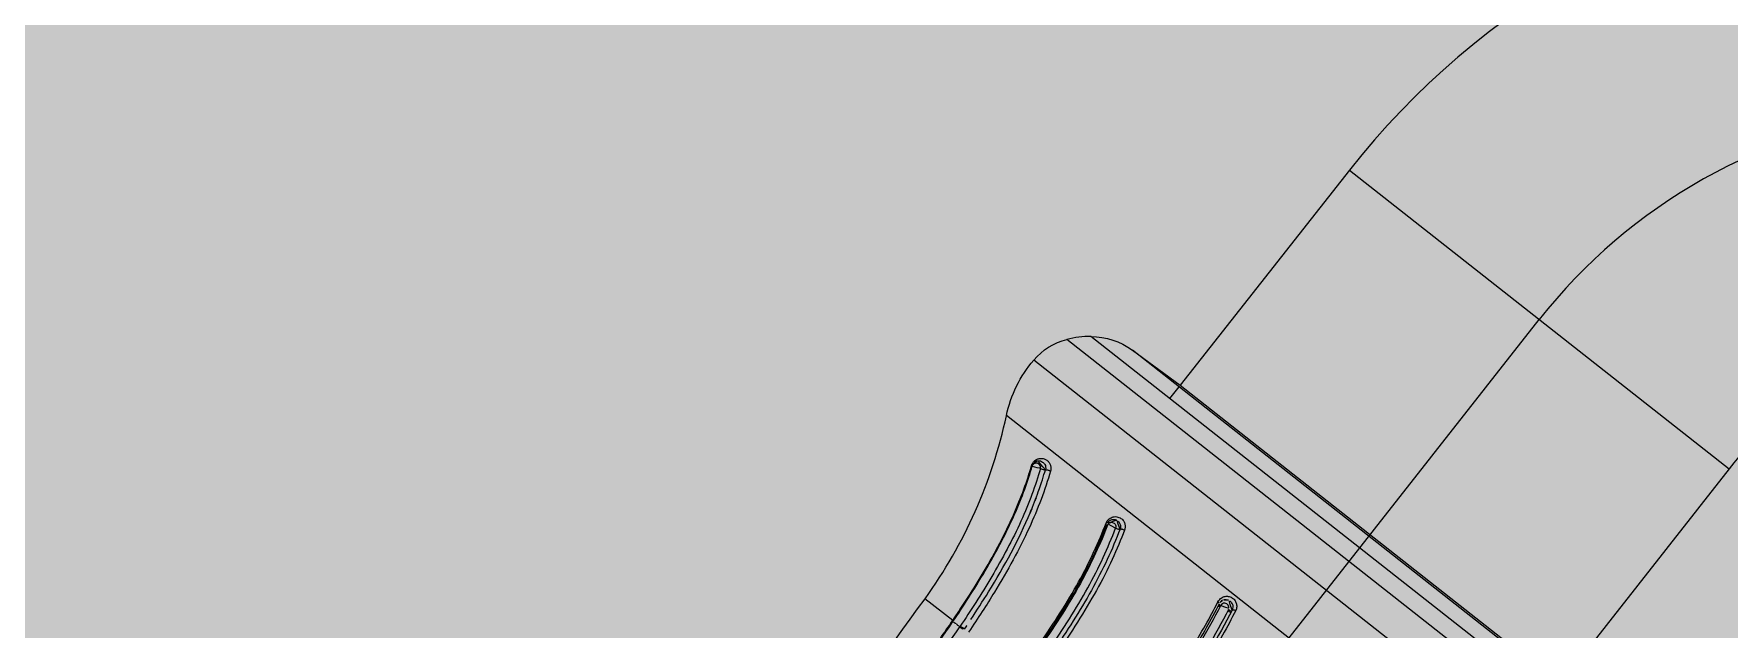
# Model space of a CAD drawing. Header units: millimetres. Extents: x 1145859089 to 1147511753, y -1047484727 to -1047247487.
# Drawn here: x 1146002797.8 to 1146002917.1, y -1047433360 to -1047433318.1 of the extents above; entities that cross this region are included whole.
import ezdxf
from ezdxf.xclip import XClip

# ---------------------------------------------------------------- set-up
doc = ezdxf.new("R2010")
doc.units = ezdxf.units.MM
doc.header["$LTSCALE"] = 100
doc.header["$MEASUREMENT"] = 0
doc.header["$XCLIPFRAME"] = 2
doc.linetypes.add('단지배치도$0$CENTER', pattern=[31, 30, -0.5, 0, -0.5])
doc.layers.get('0').update_dxf_attribs({"linetype": 'CONTINUOUS'})
doc.layers.add('XREF', color=135, linetype='CONTINUOUS')
doc.layers.add('단지배치도$0$W240910', color=135, linetype='CONTINUOUS')

# ---------------------------------------------------------------- blocks, each defined once
blk = doc.blocks.new('단지배치도$0$zw$9902')
at = {"layer": '단지배치도$0$W240910', "linetype": 'ByBlock', "ltscale": 20}
for p, q in [((64749.58, -61958.42), (64737.68, -61973.55)), ((64749.58, -61958.42), (64776.3, -61979.44)), ((64769.22, -61999.87), (64731.39, -61970.12)), ((64769.42, -62001.57), (64729.69, -61970.33)), ((64734.31, -61971.08), (64737.68, -61973.55)), ((64767.6, -61997.26), (64734.31, -61971.08)), ((64768.55, -62004.17), (64727.37, -61971.78)), ((64736.94, -61974.49), (64737.59, -61973.66)), ((64737.68, -61973.55), (64764.41, -61994.57)), ((64765.21, -62006.97), (64725.44, -61975.69)), ((64776.3, -61979.44), (64764.41, -61994.57)), ((64721.66, -61990.11), (64719.71, -61988.58)), ((64721.64, -61990.14), (64721.66, -61990.11)), ((64722.16, -61990.55), (64722.14, -61990.54)), ((64722.16, -61990.55), (64722.19, -61990.51))]:
    blk.add_line(p, q, dxfattribs=at)
at = {"layer": '단지배치도$0$W240910', "linetype": '단지배치도$0$CENTER', "ltscale": 20}
blk.add_line((64471.17, -62339.95), (64762.94, -61968.93), dxfattribs=at)
at = {"layer": '단지배치도$0$W240910', "linetype": 'ByBlock', "ltscale": 20}
for centre, radius, start, end in [((64793.6, -61993.04), 56, 51.8188, 141.8188), ((64731.34, -61976.79), 6.67, 89.5756, 104.3256), ((64793.6, -61993.04), 22, 51.8188, 141.8188), ((64691.75, -61968.44), 34.46, 324.2408, 347.8497), ((64305.6, -61690.64), 510.15, 317.8894, 324.2669), ((64429.46, -62361.81), 472.76, 51.8161, 51.8215), ((64611.34, -62130.5), 178.51, 51.7965, 51.8074), ((64596.69, -62149.26), 202.31, 51.8157, 51.822), ((64318.09, -62502.96), 652.56, 51.78506, 51.78658), ((64567.88, -62185.96), 248.97, 51.8166, 51.821), ((64596.35, -62149.63), 202.81, 51.788, 51.7938), ((64574.27, -62177.51), 238.38, 51.7594, 51.7642), ((64560.47, -62195.26), 260.85, 51.7878, 51.7921), ((64569.07, -62184.37), 246.98, 51.7879, 51.7925), ((64571.57, -62181.03), 242.81, 51.7596, 51.7643), ((64567.69, -62185.99), 249.11, 51.7596, 51.7643), ((64565.26, -62189.12), 253.07, 51.7598, 51.7644), ((64564.99, -62189.49), 253.53, 51.76, 51.7645), ((64564.12, -62190.63), 254.96, 51.7601, 51.7647), ((64562.66, -62192.31), 257.19, 51.7321, 51.7366), ((64561.37, -62194.18), 259.46, 51.7604, 51.7649), ((64560.26, -62195.41), 261.11, 51.7325, 51.737), ((64559.01, -62197.04), 263.16, 51.7328, 51.7373), ((64557.81, -62198.6), 265.13, 51.733, 51.7374), ((64556.48, -62200.11), 267.14, 51.7054, 51.7098), ((64555.4, -62201.72), 269.07, 51.7334, 51.7378), ((64554.07, -62203.23), 271.08, 51.706, 51.7104), ((64552.87, -62204.79), 273.05, 51.7063, 51.7106), ((64551.63, -62206.39), 275.08, 51.7065, 51.7109), ((64550.33, -62208.07), 277.2, 51.7069, 51.7112), ((64549.17, -62209.58), 279.1, 51.7071, 51.7114), ((64547.77, -62211.17), 281.22, 51.6801, 51.6843)]:
    blk.add_arc(centre, radius, start, end, dxfattribs=at)
at = {"layer": '단지배치도$0$W240910', "linetype": '단지배치도$0$CENTER', "ltscale": 20}
blk.add_arc((64793.6, -61993.04), 39, 51.8188, 141.8188, dxfattribs=at)
at = {"layer": '단지배치도$0$W240910', "linetype": 'ByBlock', "ltscale": 20}
for points in [[(64731.39, -61970.12), (64732.43, -61970.12), (64733.46, -61970.47), (64734.31, -61971.08)], [(64727.37, -61971.78), (64727.96, -61971.07), (64728.78, -61970.55), (64729.69, -61970.33)], [(64725.44, -61975.69), (64725.74, -61974.25), (64726.41, -61972.9), (64727.37, -61971.78)], [(64727.21, -61979.21), (64727.22, -61979.22), (64727.23, -61979.22), (64727.24, -61979.17)], [(64727.25, -61979.25), (64727.23, -61979.24), (64727.22, -61979.23), (64727.23, -61979.23)], [(64727.34, -61979.02), (64727.29, -61979.08), (64727.25, -61979.15), (64727.23, -61979.23)], [(64727.23, -61979.23), (64727.23, -61979.23), (64727.23, -61979.23), (64727.23, -61979.23)], [(64727.33, -61979.04), (64727.32, -61979.04), (64727.32, -61979.05), (64727.32, -61979.05)], [(64727.41, -61978.96), (64727.39, -61978.98), (64727.36, -61979), (64727.34, -61979.02)], [(64727.51, -61978.91), (64727.53, -61978.9), (64727.54, -61978.89), (64727.56, -61978.89)], [(64727.53, -61978.9), (64727.53, -61978.9), (64727.53, -61978.9), (64727.53, -61978.9)], [(64727.83, -61979.42), (64727.84, -61979.43), (64727.89, -61979.45), (64727.99, -61979.49), (64728.09, -61979.51), (64728.16, -61979.52), (64728.18, -61979.51), (64728.18, -61979.5)], [(64728.55, -61979.59), (64728.53, -61979.58), (64728.48, -61979.56), (64728.38, -61979.52), (64728.28, -61979.5), (64728.21, -61979.49), (64728.19, -61979.5), (64728.19, -61979.5)], [(64727.53, -61981.5), (64727.47, -61981.64), (64727.41, -61981.79), (64727.35, -61981.94)], [(64726.33, -61993.78), (64726.83, -61993.11), (64727.81, -61991.73), (64729.26, -61989.57), (64730.56, -61987.38), (64731.64, -61985.24), (64732.21, -61983.91), (64732.45, -61983.26)], [(64732.45, -61983.26), (64732.47, -61983.22), (64732.5, -61983.15), (64732.58, -61983.04), (64732.68, -61982.95), (64732.8, -61982.87), (64732.95, -61982.81), (64733.12, -61982.79), (64733.29, -61982.82), (64733.44, -61982.88), (64733.56, -61982.96), (64733.66, -61983.06), (64733.73, -61983.17), (64733.77, -61983.29), (64733.8, -61983.41), (64733.8, -61983.53), (64733.79, -61983.64), (64733.77, -61983.71), (64733.75, -61983.75)], [(64732.45, -61983.26), (64732.49, -61983.28), (64732.51, -61983.31), (64732.5, -61983.32)], [(64733.12, -61983.61), (64733.13, -61983.57), (64733.15, -61983.49), (64733.12, -61983.38), (64733.06, -61983.29), (64732.97, -61983.22), (64732.85, -61983.19), (64732.72, -61983.21), (64732.62, -61983.28), (64732.57, -61983.35), (64732.56, -61983.39)], [(64733.2, -61983.05), (64733.11, -61983.01), (64733.02, -61982.99), (64732.93, -61983)], [(64732.56, -61983.39), (64732.32, -61984.03), (64731.76, -61985.35), (64730.68, -61987.49), (64729.38, -61989.67), (64727.94, -61991.83), (64726.95, -61993.21), (64726.45, -61993.9)], [(64732.33, -61983.77), (64731, -61987.14), (64728.97, -61990.3), (64726.74, -61993.35)], [(64726.93, -61994.26), (64727.45, -61993.57), (64728.45, -61992.16), (64729.9, -61990), (64731.2, -61987.8), (64732.28, -61985.68), (64732.86, -61984.29), (64733.12, -61983.61)], [(64733.44, -61983.67), (64733.17, -61984.38), (64732.57, -61985.81), (64731.45, -61988), (64730.17, -61990.14), (64728.73, -61992.3), (64727.71, -61993.73), (64727.19, -61994.43)], [(64733.75, -61983.75), (64733.5, -61984.41), (64732.93, -61985.79), (64731.82, -61987.99), (64730.46, -61990.21), (64729, -61992.48), (64727.97, -61993.91), (64727.44, -61994.62)], [(64732.56, -61983.39), (64732.52, -61983.36), (64732.5, -61983.34), (64732.5, -61983.32)], [(64733.12, -61983.61), (64733.15, -61983.62), (64733.21, -61983.65), (64733.31, -61983.69), (64733.4, -61983.7), (64733.43, -61983.68), (64733.44, -61983.67)], [(64733.75, -61983.75), (64733.73, -61983.73), (64733.66, -61983.7), (64733.56, -61983.66), (64733.47, -61983.65), (64733.44, -61983.67), (64733.44, -61983.68)], [(64721.68, -61990.11), (64722.18, -61989.37), (64722.67, -61988.63), (64723.14, -61987.86)], [(64723.84, -61988.65), (64723.84, -61988.66), (64723.83, -61988.66), (64723.83, -61988.67)], [(64740.33, -61988.8), (64740.35, -61988.75), (64740.4, -61988.67), (64740.5, -61988.57), (64740.63, -61988.48), (64740.77, -61988.42), (64740.92, -61988.4), (64741.06, -61988.41), (64741.19, -61988.44), (64741.31, -61988.5), (64741.42, -61988.57), (64741.51, -61988.66), (64741.57, -61988.77), (64741.62, -61988.89), (64741.65, -61989.01), (64741.65, -61989.15), (64741.63, -61989.29), (64741.6, -61989.37), (64741.58, -61989.41)], [(64741.06, -61988.68), (64740.81, -61988.57), (64740.49, -61988.69), (64740.41, -61988.96)], [(64740.49, -61988.82), (64740.6, -61988.67), (64740.79, -61988.6), (64740.97, -61988.65)], [(64721.64, -61990.14), (64721.65, -61990.15), (64721.66, -61990.15), (64721.66, -61990.15)], [(64721.68, -61990.12), (64721.68, -61990.12), (64721.67, -61990.11), (64721.66, -61990.11)], [(64722.48, -61990.71), (64722.64, -61990.49), (64722.79, -61990.26), (64722.93, -61990.04)], [(64722.19, -61990.51), (64722.2, -61990.52), (64722.24, -61990.54), (64722.33, -61990.6), (64722.42, -61990.66), (64722.47, -61990.7), (64722.48, -61990.71), (64722.48, -61990.71)], [(64722.62, -61990.52), (64722.62, -61990.52), (64722.62, -61990.52), (64722.61, -61990.52)]]:
    blk.add_open_spline(points, degree=3, dxfattribs=at)
for points, knots in [([(64721.66, -61990.11), (64722.01, -61989.59), (64722.73, -61988.5), (64723.87, -61986.67), (64725, -61984.68), (64725.97, -61982.66), (64726.7, -61980.85), (64727.06, -61979.74), (64727.21, -61979.21)], [0, 0, 0, 0, 0.166667, 0.333333, 0.5, 0.666667, 0.833333, 1, 1, 1, 1]), ([(64721.68, -61990.18), (64722.03, -61989.66), (64722.76, -61988.56), (64723.95, -61986.63), (64725.07, -61984.63), (64726.03, -61982.67), (64726.77, -61980.82), (64727.11, -61979.75), (64727.25, -61979.25)], [0, 0, 0, 0, 0.166667, 0.333333, 0.5, 0.666667, 0.833333, 1, 1, 1, 1]), ([(64727.83, -61979.42), (64727.66, -61980.01), (64727.27, -61981.22), (64726.5, -61983.1), (64725.51, -61985.08), (64724.41, -61987.05), (64723.29, -61988.85), (64722.55, -61989.97), (64722.19, -61990.51)], [0, 0, 0, 0, 0.166667, 0.333333, 0.5, 0.666667, 0.833333, 1, 1, 1, 1]), ([(64728.55, -61979.59), (64728.16, -61980.91), (64727.66, -61982.25), (64726.36, -61985.07), (64725.53, -61986.57), (64724.07, -61988.99), (64723.45, -61989.95), (64722.78, -61990.92)], [0, 0, 0, 0, 0.371803, 0.371803, 0.774117, 0.774117, 1, 1, 1, 1]), ([(64726.06, -61982.43), (64726.28, -61981.93), (64726.73, -61980.82), (64727.06, -61979.8), (64727.22, -61979.25)], [0.7040608, 0.7040608, 0.7040608, 0.7040608, 0.8333333, 0.997969, 0.997969, 0.997969, 0.997969]), ([(64727.22, -61979.25), (64726.94, -61980.2), (64726.56, -61981.27), (64726.12, -61982.31), (64726.07, -61982.43)], [64.116786, 64.116786, 64.116786, 64.116786, 85.159632, 88.085818, 88.085818, 88.085818, 88.085818]), ([(64727.13, -61982.49), (64727.32, -61982.01), (64727.82, -61980.73), (64728.06, -61979.93), (64728.18, -61979.5)], [0.7217181, 0.7217181, 0.7217181, 0.7217181, 0.8333333, 1, 1, 1, 1]), ([(64727.21, -61979.21), (64727.22, -61979.18), (64727.23, -61979.13), (64727.27, -61979.05), (64727.32, -61978.98), (64727.38, -61978.91), (64727.45, -61978.85), (64727.52, -61978.8), (64727.6, -61978.76), (64727.69, -61978.72), (64727.79, -61978.7), (64727.91, -61978.7), (64728.03, -61978.71), (64728.15, -61978.75), (64728.25, -61978.8), (64728.34, -61978.87), (64728.41, -61978.94), (64728.48, -61979.03), (64728.52, -61979.12), (64728.55, -61979.22), (64728.57, -61979.32), (64728.57, -61979.41), (64728.57, -61979.51), (64728.55, -61979.56), (64728.55, -61979.59)], [0, 0, 0, 0, 0.045455, 0.090909, 0.136364, 0.181818, 0.227273, 0.272727, 0.318182, 0.363636, 0.409091, 0.454545, 0.5, 0.545455, 0.590909, 0.636364, 0.681818, 0.727273, 0.772727, 0.818182, 0.863636, 0.909091, 0.954545, 1, 1, 1, 1]), ([(64727.23, -61979.21), (64727.23, -61979.21), (64727.24, -61979.18), (64727.26, -61979.13), (64727.3, -61979.07), (64727.32, -61979.05), (64727.33, -61979.04)], [4.5419047, 4.5419047, 4.5419047, 4.5419047, 4.5698004, 4.7606577, 4.951515, 5.0798149, 5.0798149, 5.0798149, 5.0798149]), ([(64727.25, -61979.25), (64727.25, -61979.23), (64727.26, -61979.2), (64727.29, -61979.16), (64727.32, -61979.12), (64727.36, -61979.09), (64727.4, -61979.07), (64727.44, -61979.05), (64727.5, -61979.03), (64727.55, -61979.04), (64727.62, -61979.04), (64727.67, -61979.07), (64727.72, -61979.1), (64727.76, -61979.13), (64727.79, -61979.17), (64727.81, -61979.21), (64727.83, -61979.26), (64727.84, -61979.31), (64727.84, -61979.36), (64727.83, -61979.4), (64727.83, -61979.42)], [0, 0, 0, 0, 0.055556, 0.111111, 0.166667, 0.222222, 0.277778, 0.333333, 0.388889, 0.444444, 0.5, 0.555556, 0.611111, 0.666667, 0.722222, 0.777778, 0.833333, 0.888889, 0.944444, 1, 1, 1, 1]), ([(64727.41, -61978.96), (64727.41, -61978.96), (64727.42, -61978.96), (64727.46, -61978.93), (64727.5, -61978.91), (64727.54, -61978.9), (64727.55, -61978.9), (64727.55, -61978.9)], [1.0339266, 1.0339266, 1.0339266, 1.0339266, 1.049353, 1.0759269, 1.490302, 1.5326432, 1.5467569, 1.5467569, 1.5467569, 1.5467569]), ([(64727.6, -61978.88), (64727.59, -61978.88), (64727.57, -61978.89), (64727.55, -61978.9), (64727.55, -61978.9)], [0.54091182, 0.54091182, 0.54091182, 0.54091182, 0.61043366, 0.63989499, 0.63989499, 0.63989499, 0.63989499]), ([(64728.18, -61979.5), (64728.23, -61979.37), (64728.18, -61979.13), (64727.95, -61978.9), (64727.76, -61978.85), (64727.62, -61978.87), (64727.6, -61978.88)], [0, 0, 0, 0, 0.000409303, 0.000702655, 0.001219115, 0.001298733, 0.001298733, 0.001298733, 0.001298733]), ([(64721.66, -61990.15), (64722.01, -61989.62), (64722.74, -61988.53), (64723.87, -61986.71), (64724.94, -61984.81), (64725.65, -61983.36), (64726, -61982.57), (64726.07, -61982.43)], [0, 0, 0, 0, 0.1666667, 0.3333333, 0.5, 0.6666667, 0.70406, 0.70406, 0.70406, 0.70406]), ([(64722.93, -61990.04), (64723.36, -61989.4), (64724.93, -61986.96), (64726.32, -61984.43), (64727.13, -61982.49)], [4.388092, 4.388092, 4.388092, 4.388092, 7.318533, 15.39882, 15.39882, 15.39882, 15.39882]), ([(64727.22, -61982.25), (64727.21, -61982.3), (64727.11, -61982.54), (64727.01, -61982.78), (64726.92, -61982.96)], [9.611629, 9.611629, 9.611629, 9.611629, 9.815078, 10.61949, 10.61949, 10.61949, 10.61949]), ([(64733.2, -61983.05), (64733.19, -61983.05), (64733.15, -61983.03), (64733.06, -61983), (64732.94, -61982.99), (64732.82, -61983.02), (64732.71, -61983.07), (64732.62, -61983.14), (64732.55, -61983.22), (64732.51, -61983.29), (64732.5, -61983.32)], [0.4798282, 0.4798282, 0.4798282, 0.4798282, 0.5, 0.5714286, 0.6428571, 0.7142857, 0.7857143, 0.8571429, 0.9285714, 1, 1, 1, 1]), ([(64733.44, -61983.67), (64733.45, -61983.64), (64733.47, -61983.58), (64733.47, -61983.47), (64733.45, -61983.36), (64733.41, -61983.26), (64733.35, -61983.17), (64733.28, -61983.1), (64733.22, -61983.07), (64733.2, -61983.05)], [0, 0, 0, 0, 0.0714286, 0.1428571, 0.2142857, 0.2857143, 0.3571429, 0.4285714, 0.4797607, 0.4797607, 0.4797607, 0.4797607]), ([(64725.12, -61984.44), (64725.04, -61984.59), (64724.48, -61985.66), (64723.67, -61987.04), (64722.9, -61988.27), (64722.68, -61988.6)], [14.753255, 14.753255, 14.753255, 14.753255, 18.212067, 40.272865, 48.440986, 48.440986, 48.440986, 48.440986]), ([(64731.71, -61985.36), (64731.7, -61985.25), (64731.81, -61984.99), (64732.01, -61984.54), (64732.26, -61983.96), (64732.42, -61983.54), (64732.5, -61983.32)], [0.8532055, 0.8532055, 0.8532055, 0.8532055, 0.875, 0.9166667, 0.9583333, 0.9999979, 0.9999979, 0.9999979, 0.9999979]), ([(64729.68, -61989), (64729.7, -61988.97), (64729.76, -61988.87), (64729.82, -61988.78), (64729.82, -61988.77)], [0.4023339, 0.4023339, 0.4023339, 0.4023339, 0.41666667, 0.43978409, 0.43978409, 0.43978409, 0.43978409]), ([(64733.21, -61999.19), (64734.25, -61997.94), (64736.17, -61995.5), (64738.52, -61992.1), (64739.78, -61989.88), (64740.33, -61988.8)], [0, 0, 0, 0, 0.333333, 0.666667, 1, 1, 1, 1]), ([(64733.45, -61999.4), (64734.85, -61997.73), (64737.49, -61994.34), (64739.65, -61990.82), (64740.53, -61989.06)], [0, 0, 0, 0, 0.504988, 1, 1, 1, 1]), ([(64735.24, -61996.92), (64735.54, -61996.54), (64736.27, -61995.58), (64737.37, -61994.04), (64738.52, -61992.32), (64739.55, -61990.61), (64740.15, -61989.48), (64740.43, -61988.93)], [0.2254816, 0.2254816, 0.2254816, 0.2254816, 0.3333333, 0.5, 0.6666667, 0.8333333, 1, 1, 1, 1]), ([(64740.33, -61988.8), (64740.35, -61988.81), (64740.39, -61988.84), (64740.43, -61988.89), (64740.43, -61988.91), (64740.42, -61988.92)], [0, 0, 0, 0, 0.333333, 0.666667, 1, 1, 1, 1]), ([(64740.53, -61989.06), (64740.5, -61989.11), (64740.35, -61989.15), (64740.41, -61988.97), (64740.43, -61988.93)], [0, 0, 0, 0, 0.0001966529, 0.0003869029, 0.0003869029, 0.0003869029, 0.0003869029]), ([(64740.53, -61989.06), (64740.56, -61989), (64740.64, -61988.91), (64740.81, -61988.88), (64740.96, -61988.93), (64741.06, -61989.03), (64741.11, -61989.18), (64741.09, -61989.28), (64741.07, -61989.33)], [0, 0, 0, 0, 0.166667, 0.333333, 0.5, 0.666667, 0.833333, 1, 1, 1, 1]), ([(64741.32, -61989.37), (64741.39, -61989.25), (64741.4, -61989), (64741.22, -61988.77), (64741.1, -61988.7), (64741.06, -61988.68)], [0, 0, 0, 0, 0.0004226561, 0.0006966093, 0.0008377334, 0.0008377334, 0.0008377334, 0.0008377334]), ([(64741.3, -61988.88), (64741.31, -61988.9), (64741.33, -61988.93), (64741.34, -61988.95), (64741.34, -61988.96)], [1.2156952, 1.2156952, 1.2156952, 1.2156952, 1.3350391, 1.377012, 1.377012, 1.377012, 1.377012]), ([(64685.46, -62033.76), (64687.29, -62031.6), (64689.14, -62029.45), (64693.49, -62024.46), (64695.99, -62021.61), (64700.94, -62015.91), (64703.4, -62013.04), (64708.29, -62007.29), (64710.7, -62004.4), (64717.37, -61996.15), (64719.81, -61992.88), (64721.66, -61990.15)], [0, 0, 0, 0, 0.135049, 0.135049, 0.3150477, 0.3150477, 0.4948189, 0.4948189, 0.674471, 0.674471, 0.9999999, 0.9999999, 0.9999999, 0.9999999]), ([(64685.49, -62033.77), (64687.77, -62031.07), (64691.64, -62026.61), (64697.1, -62020.39), (64700.96, -62015.93), (64704.81, -62011.45), (64708.63, -62006.95), (64713.14, -62001.49), (64717.54, -61995.94), (64720.35, -61992.13), (64721.68, -61990.18)], [0, 0, 0, 0, 0.0106341, 0.0177242, 0.0248147, 0.02835993, 0.03545103, 0.04254223, 0.0496341, 0.0567277, 0.0567277, 0.0567277, 0.0567277]), ([(64699.43, -62017.63), (64700.95, -62015.87), (64704.04, -62012.27), (64708.66, -62006.82), (64712.5, -62002.17), (64715.51, -61998.4), (64717.73, -61995.55), (64719.78, -61992.8), (64721.07, -61990.98), (64721.64, -61990.14)], [227.43525, 227.43525, 227.43525, 227.43525, 298.02339, 371.0962, 444.16901, 480.70542, 517.24182, 553.77823, 584.57929, 584.57929, 584.57929, 584.57929]), ([(64721.68, -61990.18), (64721.67, -61990.17), (64721.66, -61990.16), (64721.66, -61990.15), (64721.66, -61990.15), (64721.66, -61990.15)], [0, 0, 0, 0, 0.333333, 0.666667, 1, 1, 1, 1]), ([(64741.07, -61989.33), (64740.16, -61991.15), (64737.98, -61994.7), (64735.3, -61998.13), (64733.91, -61999.79)], [0, 0, 0, 0, 0.504988, 1, 1, 1, 1]), ([(64741.32, -61989.37), (64741.32, -61989.37), (64740.36, -61991.3), (64738.08, -61994.96), (64735.46, -61998.3), (64734.1, -61999.93)], [0.03183, 0.03183, 0.03183, 0.03183, 0.031853, 1.642318, 3.252109, 3.252109, 3.252109, 3.252109]), ([(64741.58, -61989.41), (64741.29, -61989.98), (64740.68, -61991.13), (64739.61, -61992.9), (64738.43, -61994.68), (64737.15, -61996.47), (64735.77, -61998.26), (64734.8, -61999.45), (64734.3, -62000.05)], [0, 0, 0, 0, 0.166667, 0.333333, 0.5, 0.666667, 0.833333, 1, 1, 1, 1]), ([(64741.07, -61989.33), (64741.04, -61989.4), (64741.14, -61989.61), (64741.29, -61989.43), (64741.32, -61989.37)], [0, 0, 0, 0, 0.0002525592, 0.0004991792, 0.0004991792, 0.0004991792, 0.0004991792]), ([(64741.58, -61989.41), (64741.56, -61989.4), (64741.5, -61989.37), (64741.41, -61989.35), (64741.35, -61989.35), (64741.33, -61989.36), (64741.32, -61989.37)], [0, 0, 0, 0, 0.202205, 0.499974, 0.797742, 1, 1, 1, 1]), ([(64685.96, -62034.14), (64687.29, -62032.58), (64690.21, -62029.17), (64694.77, -62023.96), (64699.58, -62018.46), (64704.34, -62012.93), (64709.06, -62007.37), (64713.71, -62001.75), (64718.12, -61996.17), (64720.9, -61992.41), (64722.16, -61990.55)], [0, 0, 0, 0, 0.108757, 0.237507, 0.366257, 0.495007, 0.623756, 0.752506, 0.881256, 1, 1, 1, 1]), ([(64722.16, -61990.55), (64722.19, -61990.58), (64722.36, -61990.68), (64722.45, -61990.76), (64722.45, -61990.76)], [2.232936, 2.232936, 2.232936, 2.232936, 7.27879, 12.328484, 12.328484, 12.328484, 12.328484])]:
    blk.add_open_spline(points, degree=3, knots=knots, dxfattribs=at)
blk = doc.blocks.new('단지배치도')
blk.add_blockref('단지배치도$0$zw$9902', (141034.19, 142437.16))

msp = doc.modelspace()

# ---------------------------------------------------------------- hatches: boundary and pattern name
at = {"ltscale": 2}
h = msp.add_hatch(color=254, dxfattribs=at)
h.dxf.hatch_style = 1
h.paths.add_polyline_path([(1145990290.826505, -1047418769.30505), (1145990290.826505, -1047434769.30505), (1146004090.826505, -1047434769.30505), (1146004090.826505, -1047418769.30505)])

# ---------------------------------------------------------------- block references
at = {"layer": 'XREF'}
ref = msp.add_blockref('단지배치도', (1145797106.633357, -1047513806.462535), dxfattribs=at)
XClip(ref).set_block_clipping_path([(72982.4064819524, 34919.7593965302), (360382.4067475507, 255319.7593436702)])

doc.saveas('drawing.dxf')
